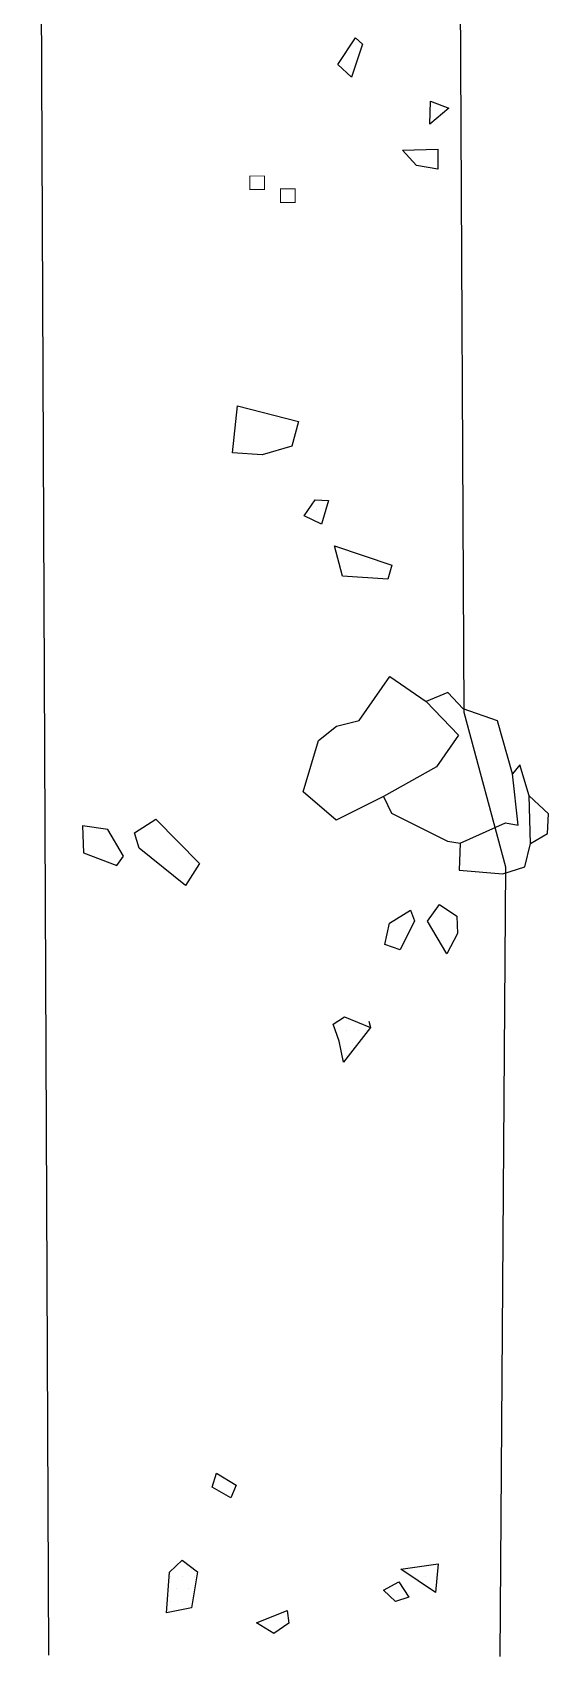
# Model space of a CAD drawing. Header units: metres. Extents: x 3.22 to 4.02, y -20.61 to -16.8.
# Drawn here: x 3.37 to 3.901, y -20.607 to -18.934 of the extents above; entities that cross this region are included whole.
import ezdxf

# ---------------------------------------------------------------- set-up
doc = ezdxf.new("R2010")
doc.units = ezdxf.units.M
doc.header["$LTSCALE"] = 25
doc.header["$MEASUREMENT"] = 0
doc.linetypes.add('STRICHPUNKTX2', pattern=[2, 1, -0.5, 0, -0.5])
doc.layers.get('0').update_dxf_attribs({"linetype": 'CONTINUOUS'})
for name, color, linetype in [('FEUER', 1, 'CONTINUOUS'), ('GRABUNGSGRENZE', 3, 'STRICHPUNKTX2'), ('STEINE', 4, 'CONTINUOUS'), ('STEINESCHRAFF', 4, 'CONTINUOUS')]:
    doc.layers.add(name, color=color, linetype=linetype)

# ---------------------------------------------------------------- blocks, each defined once
blk = doc.blocks.new('*X1')
at = {"color": 0}
for p, q in [((366.25, -1942.5), (366.25, -1942.5)), ((366.875, -1943.75), (366.875, -1943.75)), ((369.375, -1996.25), (369.375, -1996.25)), ((370.625, -1996.25), (370.625, -1996.25)), ((368.75, -1997.5), (368.75, -1997.5)), ((370, -1997.5), (370, -1997.5)), ((369.375, -1998.75), (369.375, -1998.75)), ((351.25, -2052.5), (351.25, -2052.5)), ((352.5, -2052.5), (352.5, -2052.5)), ((353.75, -2052.5), (353.75, -2052.5)), ((376.25, -2052.5), (376.25, -2052.5)), ((377.5, -2052.5), (377.5, -2052.5)), ((351.875, -2053.75), (351.875, -2053.75)), ((353.125, -2053.75), (353.125, -2053.75)), ((378.125, -2053.75), (378.125, -2053.75)), ((351.25, -2055), (351.25, -2055)), ((352.5, -2055), (352.5, -2055))]:
    blk.add_line(p, q, dxfattribs=at)
blk = doc.blocks.new('RL')
at = {"layer": 'FEUER', "const_width": 0.1}
blk.add_lwpolyline([(0, -1.4), (0, 0), (1.5, 0), (1.5, -1.4), (0, -1.4)], dxfattribs=at)

msp = doc.modelspace()

# ---------------------------------------------------------------- linework, layer by layer
at = {"layer": 'GRABUNGSGRENZE'}
msp.add_lwpolyline([(3.3873, -20.6059), (3.3704, -16.8037)], dxfattribs=at)
at = {"layer": 'GRABUNGSGRENZE', "flags": 128}
msp.add_lwpolyline([(3.8, -16.809), (3.8143, -19.6343), (3.8571, -19.7935), (3.8515, -20.6072)], dxfattribs=at)
at = {"layer": 'STEINE'}
for points in [[(3.6846, -18.9669), (3.7029, -18.9394), (3.7101, -18.946), (3.6988, -18.9797), (3.6846, -18.9669)], [(3.7794, -19.0282), (3.7799, -19.0047), (3.7988, -19.0119), (3.7794, -19.0282)], [(3.7513, -19.0552), (3.7876, -19.0542), (3.7876, -19.0746), (3.7656, -19.071), (3.7513, -19.0552)], [(3.5762, -19.3668), (3.5813, -19.3184), (3.6441, -19.3347), (3.6374, -19.3602), (3.6068, -19.3689), (3.5762, -19.3668)], [(3.668, -19.4403), (3.6501, -19.4317), (3.6614, -19.4153), (3.6751, -19.4159), (3.668, -19.4403)], [(3.6894, -19.4939), (3.6812, -19.4628), (3.7404, -19.4827), (3.7363, -19.497), (3.6894, -19.4939)], [(3.7316, -19.721), (3.6831, -19.7454), (3.649, -19.7163), (3.6648, -19.6633), (3.6832, -19.6485), (3.7066, -19.6429), (3.7383, -19.5975), (3.7755, -19.623), (3.8087, -19.6577), (3.7862, -19.6904), (3.7316, -19.721)], [(3.7316, -19.721), (3.7398, -19.7383), (3.7974, -19.7669), (3.8107, -19.769), (3.8571, -19.7481), (3.8704, -19.7506), (3.8643, -19.6976), (3.849, -19.643), (3.8138, -19.6307), (3.798, -19.6139), (3.7755, -19.623)], [(3.8107, -19.769), (3.8096, -19.797), (3.8545, -19.8006), (3.877, -19.7935), (3.8831, -19.7695), (3.8816, -19.7205), (3.8719, -19.6884), (3.8643, -19.6976)], [(3.8831, -19.7695), (3.9004, -19.7593), (3.9015, -19.7389), (3.8816, -19.7205)], [(3.528, -19.8127), (3.4801, -19.7744), (3.4755, -19.7586), (3.4974, -19.7443), (3.5423, -19.7902), (3.528, -19.8127)], [(3.4642, -19.7826), (3.4479, -19.755), (3.4219, -19.7514), (3.4229, -19.779), (3.4571, -19.7922), (3.4642, -19.7826)], [(3.7489, -19.8791), (3.733, -19.8735), (3.7377, -19.8516), (3.7596, -19.8383), (3.7637, -19.849), (3.7489, -19.8791)], [(3.7968, -19.8832), (3.7769, -19.8496), (3.7892, -19.8322), (3.807, -19.8445), (3.808, -19.8623), (3.7968, -19.8832)], [(3.7167, -19.9526), (3.7182, -19.9592), (3.6906, -19.9949), (3.6861, -19.973), (3.6799, -19.9556), (3.6917, -19.948), (3.7182, -19.9592)], [(3.5552, -20.4326), (3.5598, -20.4183), (3.5802, -20.4305), (3.5746, -20.4438), (3.5552, -20.4326)], [(3.5082, -20.5621), (3.5113, -20.5203), (3.5246, -20.508), (3.5404, -20.5198), (3.5342, -20.557), (3.5082, -20.5621)], [(3.7495, -20.5173), (3.7878, -20.5118), (3.7852, -20.5413), (3.7495, -20.5173)], [(3.7317, -20.5388), (3.7475, -20.5301), (3.7577, -20.5459), (3.7439, -20.5505), (3.7317, -20.5388)], [(3.6011, -20.5724), (3.6327, -20.5596), (3.6342, -20.5729), (3.6189, -20.5836), (3.6011, -20.5724)]]:
    msp.add_lwpolyline(points, dxfattribs=at)

# ---------------------------------------------------------------- block references
at = {"layer": 'FEUER', "xscale": 0.01, "yscale": 0.01, "zscale": 0.01}
for p in [(3.5942, -19.0817), (3.6258, -19.0949)]:
    msp.add_blockref('RL', p, dxfattribs=at)
at = {"layer": 'STEINESCHRAFF', "xscale": 0.01, "yscale": 0.01, "zscale": 0.01}
msp.add_blockref('*X1', (0, 0), dxfattribs=at)

doc.saveas('drawing.dxf')
